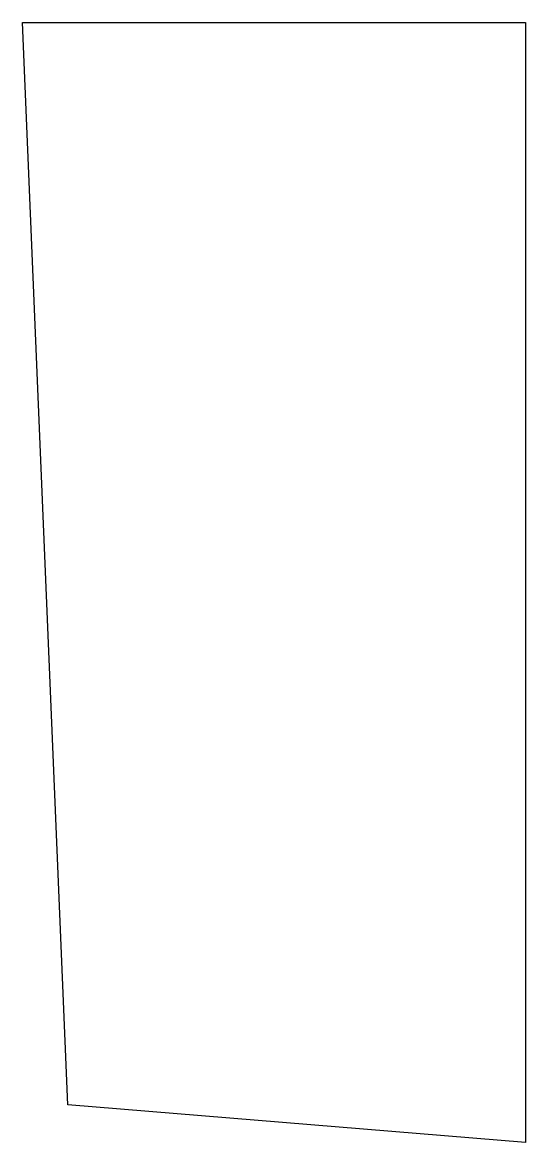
# Model space of a CAD drawing. Header units: millimetres. Extents: x 57 to 97, y -29 to 60.
import ezdxf

# ---------------------------------------------------------------- set-up
doc = ezdxf.new("R2010")
doc.units = ezdxf.units.MM

msp = doc.modelspace()

# ---------------------------------------------------------------- linework, layer by layer
for p, q in [((60.6, -26), (57, 60)), ((57, 60), (97, 60)), ((97, 60), (97, -29)), ((97, -29), (60.6, -26))]:
    msp.add_line(p, q)

doc.saveas('drawing.dxf')
